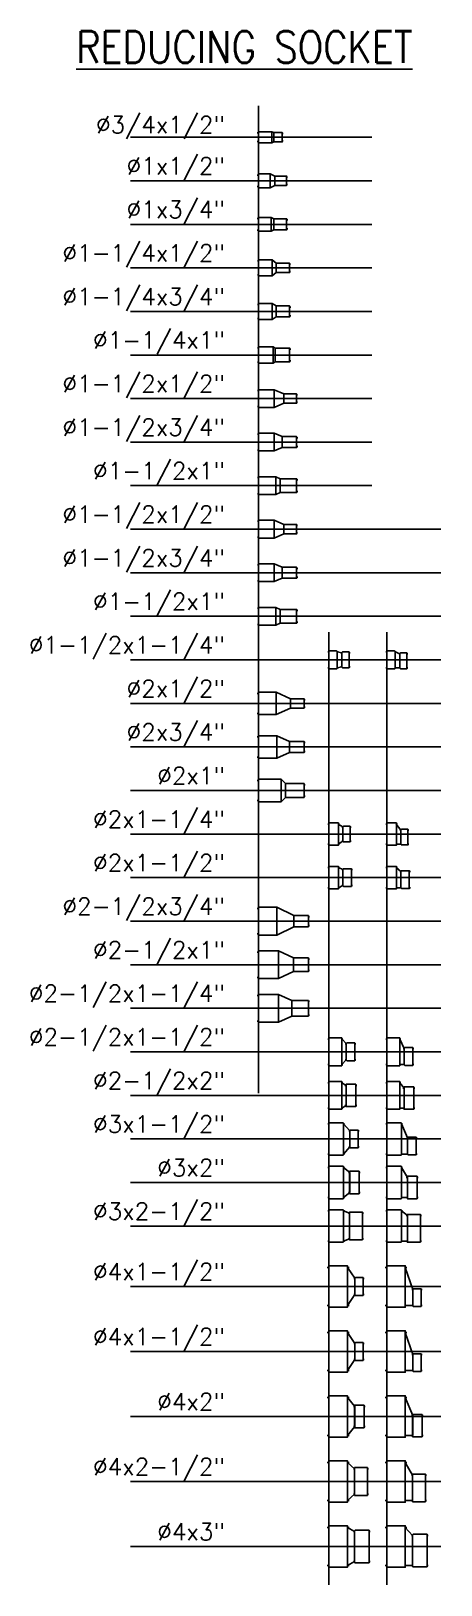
# Model space of a CAD drawing. Header units: inches. Extents: x 71 to 14885, y 6 to 9627.
# Drawn here: x 11893 to 13116, y 4740 to 9376 of the extents above; entities that cross this region are included whole.
import ezdxf
from ezdxf.enums import TextEntityAlignment as Align

# ---------------------------------------------------------------- set-up
doc = ezdxf.new("R2010")
doc.units = ezdxf.units.IN
doc.header["$MEASUREMENT"] = 0
doc.layers.add('PVC', color=3, linetype='Continuous')
doc.layers.add('TEXT', color=2, linetype='Continuous')
doc.styles.add('ROMANS', font='romans', dxfattribs={"width": 0.85, "height": 95})

# ---------------------------------------------------------------- blocks, each defined once
blk = doc.blocks.new('P3412')
for p, q in [((0, 13), (-3.5, 13)), ((71, 11), (74, 11)), ((0, -13), (-3.5, -13)), ((71, -11), (74, -11))]:
    blk.add_line(p, q)
at = {"color": 9}
for p, q in [((40, 16.5), (40, -16.5)), ((46, 14), (46, -14))]:
    blk.add_line(p, q, dxfattribs=at)
for points in [[(40, -16.5), (0, -16.5), (0, 16.5), (40, 16.5)], [(40, 16.5), (46, 14), (71, 14), (71, -14), (46, -14), (40, -16.5)]]:
    blk.add_lwpolyline(points)
blk = doc.blocks.new('P112')
for p, q in [((-3.5, 17), (0, 17)), ((48.5, 14), (35.5, 20.5)), ((84, 11), (87, 11)), ((-3.5, -17), (0, -17)), ((48.5, -14), (35.5, -20.5)), ((84, -11), (87, -11))]:
    blk.add_line(p, q)
at = {"color": 9}
for p, q in [((35.5, 20.5), (35.5, -20.5)), ((48.5, 14), (48.5, -14))]:
    blk.add_line(p, q, dxfattribs=at)
for points in [[(35.5, -20.5), (0, -20.5), (0, 20.5), (35.5, 20.5)], [(48.5, 14), (84, 14), (84, -14), (48.5, -14)]]:
    blk.add_lwpolyline(points)
blk = doc.blocks.new('P134')
for p, q in [((-3.5, 17), (0, 17)), ((38, 20.5), (46, 16.5)), ((84, 13), (87.5, 13)), ((-3.5, -17), (0, -17)), ((38, -20.5), (46, -16.5)), ((84, -13), (87.5, -13))]:
    blk.add_line(p, q)
at = {"color": 9}
for p, q in [((38, 20.5), (38, -20.5)), ((46, 16.5), (46, -16.5))]:
    blk.add_line(p, q, dxfattribs=at)
for points in [[(38, -20.5), (0, -20.5), (0, 20.5), (38, 20.5)], [(46, -16.5), (84, -16.5), (84, 16.5), (46, 16.5)]]:
    blk.add_lwpolyline(points)
blk = doc.blocks.new('P11412')
for p, q in [((-3, 21), (0, 21)), ((40.5, 24), (52.5, 14)), ((93, 11), (96, 11)), ((-3, -21), (0, -21)), ((40.5, -24), (52.5, -14)), ((93, -11), (96, -11))]:
    blk.add_line(p, q)
at = {"color": 9}
for p, q in [((40.5, 24), (40.5, -24)), ((52.5, 14), (52.5, -14))]:
    blk.add_line(p, q, dxfattribs=at)
for points in [[(0, -24), (0, 24), (40.5, 24)], [(52.5, 14), (93, 14), (93, -14), (52.5, -14)], [(40.5, -24), (0, -24)]]:
    blk.add_lwpolyline(points)
blk = doc.blocks.new('P11434')
for p, q in [((-3, 21), (0, 21)), ((40.5, 24), (52.5, 16.5)), ((93, 13), (96.5, 13)), ((-3, -21), (0, -21)), ((40.5, -24), (52.5, -16.5)), ((93, -13), (96.5, -13))]:
    blk.add_line(p, q)
at = {"color": 9}
for p, q in [((40.5, 24), (40.5, -24)), ((52.5, 16.5), (52.5, -16.5))]:
    blk.add_line(p, q, dxfattribs=at)
for points in [[(0, -24), (0, 24), (40.5, 24)], [(52.5, -16.5), (93, -16.5), (93, 16.5), (52.5, 16.5)], [(40.5, -24), (0, -24)]]:
    blk.add_lwpolyline(points)
blk = doc.blocks.new('P1141')
for p, q in [((-3, 21), (0, 21)), ((43.5, 24), (49.5, 20.5)), ((96.5, 17), (93, 17)), ((-3, -21), (0, -21)), ((43.5, -24), (49.5, -20.5)), ((96.5, -17), (93, -17))]:
    blk.add_line(p, q)
at = {"color": 9}
for p, q in [((43.5, 24), (43.5, -24)), ((49.5, 20.5), (49.5, -20.5))]:
    blk.add_line(p, q, dxfattribs=at)
for points in [[(0, -24), (0, 24), (43.5, 24)], [(49.5, -20.5), (93, -20.5), (93, 20.5), (49.5, 20.5)], [(43.5, -24), (0, -24)]]:
    blk.add_lwpolyline(points)
blk = doc.blocks.new('P11212')
for p, q in [((0, 24), (-3, 24)), ((76, 14), (47, 26.5)), ((114, 11), (117, 11)), ((0, -24), (-3, -24)), ((76, -14), (47, -26.5)), ((114, -11), (117, -11))]:
    blk.add_line(p, q)
at = {"color": 9}
for p, q in [((47, 26.5), (47, -26.5)), ((76, 14), (76, -14))]:
    blk.add_line(p, q, dxfattribs=at)
for points in [[(47, -26.5), (0, -26.5), (0, 26.5), (47, 26.5)], [(76, 14), (114, 14), (114, -14), (76, -14)]]:
    blk.add_lwpolyline(points)
blk = doc.blocks.new('P11234')
for p, q in [((0, 24), (-3, 24)), ((47, 26.5), (71, 16.5)), ((114, 13), (117.5, 13)), ((0, -24), (-3, -24)), ((47, -26.5), (71, -16.5)), ((114, -13), (117.5, -13))]:
    blk.add_line(p, q)
at = {"color": 9}
for p, q in [((47, 26.5), (47, -26.5)), ((71, 16.5), (71, -16.5))]:
    blk.add_line(p, q, dxfattribs=at)
for points in [[(47, -26.5), (0, -26.5), (0, 26.5), (47, 26.5)], [(71, -16.5), (114, -16.5), (114, 16.5), (71, 16.5)]]:
    blk.add_lwpolyline(points)
blk = doc.blocks.new('P1121')
for p, q in [((0, 24), (-3, 24)), ((52, 26.5), (65, 20.5)), ((117.5, 17), (114, 17)), ((0, -24), (-3, -24)), ((52, -26.5), (65, -20.5)), ((117.5, -17), (114, -17))]:
    blk.add_line(p, q)
at = {"color": 9}
for p, q in [((52, 26.5), (52, -26.5)), ((65, 20.5), (65, -20.5))]:
    blk.add_line(p, q, dxfattribs=at)
for points in [[(52, -26.5), (0, -26.5), (0, 26.5), (52, 26.5)], [(65, -20.5), (114, -20.5), (114, 20.5), (65, 20.5)]]:
    blk.add_lwpolyline(points)
blk = doc.blocks.new('PVC114')
for p, q in [((-21, 21), (-24, 21)), ((0, 21), (3, 21)), ((-21, -21), (-24, -21)), ((0, -21), (3, -21))]:
    blk.add_line(p, q)
blk.add_lwpolyline([(-21, 21.5), (-21, -21.5, 0.414214), (-19, -23.5), (0, -23.5), (0, 23.5), (-19, 23.5, 0.414214)], format="xyb", close=True)
blk = doc.blocks.new('PVC112')
for p, q in [((-25, 24), (-28, 24)), ((0, 24), (3, 24)), ((-25, -24), (-28, -24)), ((0, -24), (3, -24))]:
    blk.add_line(p, q)
blk.add_lwpolyline([(-25, 24.5), (-25, -24.5, 0.414214), (-23, -26.5), (0, -26.5), (0, 26.5), (-23, 26.5, 0.414214)], format="xyb", close=True)
blk = doc.blocks.new('PR1214P')
for p, q in [((25, 24), (39, 21)), ((25, -24), (39, -21))]:
    blk.add_line(p, q)
at = {"rotation": 180}
blk.add_blockref('PVC112', (0, 0), dxfattribs=at)
blk.add_blockref('PVC114', (60, 0))
blk = doc.blocks.new('P112114P')
blk.add_blockref('PR1214P', (0, 0))
blk = doc.blocks.new('P112114S')
blk.add_lwpolyline([(25, 24), (39, 18), (39, -24), (25, -24)])
at = {"rotation": 180}
blk.add_blockref('PVC112', (0, 0), dxfattribs=at)
blk.add_blockref('PVC114', (60, -3))
blk = doc.blocks.new('P212')
for p, q in [((0, 30), (-3.5, 30)), ((53, 33.5), (96, 14)), ((136, 11), (139, 11)), ((0, -30), (-3.5, -30)), ((53, -33.5), (96, -14)), ((136, -11), (139, -11))]:
    blk.add_line(p, q)
at = {"color": 9}
for p, q in [((53, 33.5), (53, -33.5)), ((96, 14), (96, -14))]:
    blk.add_line(p, q, dxfattribs=at)
for points in [[(53, 33.5), (0, 33.5), (0, -33.5), (53, -33.5)], [(96, 14), (136, 14), (136, -14), (96, -14)]]:
    blk.add_lwpolyline(points)
blk = doc.blocks.new('P234')
for p, q in [((0, 30), (-3.5, 30)), ((55, 33.5), (93, 16.5)), ((136, 13), (139.5, 13)), ((0, -30), (-3.5, -30)), ((55, -33.5), (93, -16.5)), ((136, -13), (139.5, -13))]:
    blk.add_line(p, q)
at = {"color": 9}
for p, q in [((55, 33.5), (55, -33.5)), ((93, 16.5), (93, -16.5))]:
    blk.add_line(p, q, dxfattribs=at)
for points in [[(55, 33.5), (0, 33.5), (0, -33.5), (55, -33.5)], [(93, -16.5), (136, -16.5), (136, 16.5), (93, 16.5)]]:
    blk.add_lwpolyline(points)
blk = doc.blocks.new('P21')
for p, q in [((0, 30), (-3.5, 30)), ((81, 20.5), (68, 33.5)), ((139.5, 17), (136, 17)), ((0, -30), (-3.5, -30)), ((68, -33.5), (81, -20.5)), ((139.5, -17), (136, -17))]:
    blk.add_line(p, q)
at = {"color": 9}
for p, q in [((68, 33.5), (68, -33.5)), ((81, 20.5), (81, -20.5))]:
    blk.add_line(p, q, dxfattribs=at)
for points in [[(68, 33.5), (0, 33.5), (0, -33.5), (68, -33.5)], [(81, -20.5), (136, -20.5), (136, 20.5), (81, 20.5)]]:
    blk.add_lwpolyline(points)
blk = doc.blocks.new('PVC2')
for p, q in [((-28.5, 30), (-32, 30)), ((0, 30), (3.5, 30)), ((-28.5, -30), (-32, -30)), ((0, -30), (3.5, -30))]:
    blk.add_line(p, q)
blk.add_lwpolyline([(0, 33.5), (0, -33.5), (-28.5, -33.5), (-28.5, 33.5)], close=True)
blk = doc.blocks.new('P2114P')
blk.add_lwpolyline([(28, 30), (42, 21.5), (42, -21), (28, -30)])
at = {"rotation": 180}
blk.add_blockref('PVC2', (0, 0), dxfattribs=at)
blk.add_blockref('PVC114', (63, 0))
blk = doc.blocks.new('P2114S')
blk.add_lwpolyline([(28, 30), (42, 12), (42, -30), (28, -30)])
at = {"rotation": 180}
blk.add_blockref('PVC2', (0, 0), dxfattribs=at)
blk.add_blockref('PVC114', (63, -9))
blk = doc.blocks.new('PR2112')
blk.add_lwpolyline([(28.5, -30), (42, -24), (42, 24), (28.5, 30)])
at = {"rotation": 180}
blk.add_blockref('PVC2', (0, 0), dxfattribs=at)
blk.add_blockref('PVC112', (67, 0))
blk = doc.blocks.new('P2112P')
blk.add_blockref('PR2112', (0, 0))
blk = doc.blocks.new('P2112S')
blk.add_lwpolyline([(28, 30), (42, 18), (42, -30), (28, -30)])
at = {"rotation": 180}
blk.add_blockref('PVC2', (0, 0), dxfattribs=at)
blk.add_blockref('PVC112', (67, -6))
blk = doc.blocks.new('P21234')
for p, q in [((0, 38), (-3.5, 38)), ((105.5, 16.5), (54.5, 41.5)), ((149, 13), (152.5, 13)), ((0, -38), (-3.5, -38)), ((54.5, -41.5), (105.5, -16.5)), ((149, -13), (152.5, -13))]:
    blk.add_line(p, q)
at = {"color": 9}
for p, q in [((54.5, 41.5), (54.5, -41.5)), ((105.5, 16.5), (105.5, -16.5))]:
    blk.add_line(p, q, dxfattribs=at)
for points in [[(54.5, 41.5), (0, 41.5), (0, -41.5), (54.5, -41.5)], [(105.5, -16.5), (149, -16.5), (149, 16.5), (105.5, 16.5)]]:
    blk.add_lwpolyline(points)
blk = doc.blocks.new('P2121')
for p, q in [((0, 38), (-3.5, 38)), ((59.5, 41.5), (104.5, 20.5)), ((152.5, 17), (149, 17)), ((0, -38), (-3.5, -38)), ((59.5, -41.5), (104.5, -20.5)), ((152.5, -17), (149, -17))]:
    blk.add_line(p, q)
at = {"color": 9}
for p, q in [((59.5, 41.5), (59.5, -41.5)), ((104.5, 20.5), (104.5, -20.5))]:
    blk.add_line(p, q, dxfattribs=at)
for points in [[(59.5, 41.5), (0, 41.5), (0, -41.5), (59.5, -41.5)], [(104.5, -20.5), (149, -20.5), (149, 20.5), (104.5, 20.5)]]:
    blk.add_lwpolyline(points)
blk = doc.blocks.new('P212114')
for p, q in [((0, 38), (-3.5, 38)), ((59.5, 41.5), (99.5, 23.5)), ((149, 23.5), (99.5, 23.5)), ((149, 23.5), (149, -23.5)), ((149, 21), (152, 21)), ((0, -38), (-3.5, -38)), ((59.5, -41.5), (99.5, -23.5)), ((149, -23.5), (99.5, -23.5)), ((149, -21), (152, -21))]:
    blk.add_line(p, q)
at = {"color": 9}
for p, q in [((59.5, 41.5), (59.5, -41.5)), ((99.5, 23.5), (99.5, -23.5))]:
    blk.add_line(p, q, dxfattribs=at)
blk.add_lwpolyline([(59.5, 41.5), (0, 41.5), (0, -41.5), (59.5, -41.5)])
blk = doc.blocks.new('PVC212')
for p, q in [((-38.5, 38), (-42, 38)), ((0, 38), (3.5, 38)), ((-38.5, -38), (-42, -38)), ((0, -38), (3.5, -38))]:
    blk.add_line(p, q)
blk.add_lwpolyline([(0, -41.5), (0, 41.5), (-38.5, 41.5), (-38.5, -41.5)], close=True)
blk = doc.blocks.new('P212112P')
blk.add_lwpolyline([(38.5, 39), (52, 24.5), (52, -24), (38.5, -38)])
at = {"rotation": 180}
blk.add_blockref('PVC212', (0, 0), dxfattribs=at)
blk.add_blockref('PVC112', (77, 0))
blk = doc.blocks.new('P212112S')
blk.add_lwpolyline([(38.5, 38), (52, 10), (52, -38), (38.5, -38)])
at = {"rotation": 180}
blk.add_blockref('PVC212', (0, 0), dxfattribs=at)
blk.add_blockref('PVC112', (77, -14))
blk = doc.blocks.new('P2122P')
blk.add_lwpolyline([(38.5, 38), (52, 30), (52, -30), (38.5, -38)])
at = {"rotation": 180}
blk.add_blockref('PVC212', (0, 0), dxfattribs=at)
blk.add_blockref('PVC2', (80, 0))
blk = doc.blocks.new('P2122S')
blk.add_lwpolyline([(38.5, 38), (52, 22), (52, -38), (38.5, -38)])
at = {"rotation": 180}
blk.add_blockref('PVC212', (0, 0), dxfattribs=at)
blk.add_blockref('PVC2', (80, -8))
blk = doc.blocks.new('PVC3')
for p, q in [((-43.5, 45), (-47, 45)), ((0, 45), (3.5, 45)), ((-43.5, -45), (-47, -45)), ((0, -45), (3.5, -45))]:
    blk.add_line(p, q)
blk.add_lwpolyline([(0, -48.5), (0, 48.5), (-41.5, 48.5, 0.414214), (-43.5, 46.5), (-43.5, -46.5, 0.414214), (-41.5, -48.5)], format="xyb", close=True)
blk = doc.blocks.new('P3112P')
blk.add_lwpolyline([(43.5, 45), (62, 24), (62, -24), (43.5, -45)])
at = {"rotation": 180}
blk.add_blockref('PVC3', (0, 0), dxfattribs=at)
blk.add_blockref('PVC112', (87, 0))
blk = doc.blocks.new('P3112S')
blk.add_lwpolyline([(43.5, 45), (62, 3), (62, -45), (43.5, -45)])
at = {"rotation": 180}
blk.add_blockref('PVC3', (0, 0), dxfattribs=at)
blk.add_blockref('PVC112', (87, -21))
blk = doc.blocks.new('P32P')
blk.add_lwpolyline([(43.5, 45), (62, 30), (62, -30), (43.5, -45)])
at = {"rotation": 180}
blk.add_blockref('PVC3', (0, 0), dxfattribs=at)
blk.add_blockref('PVC2', (90, 0))
blk = doc.blocks.new('P32S')
blk.add_lwpolyline([(43.5, 45), (62, 15), (62, -45), (43.5, -45)])
at = {"rotation": 180}
blk.add_blockref('PVC3', (0, 0), dxfattribs=at)
blk.add_blockref('PVC2', (90, -15))
blk = doc.blocks.new('P3212P')
blk.add_lwpolyline([(43.5, 45), (61.5, 38), (61.5, -38), (43.5, -45)])
at = {"rotation": 180}
blk.add_blockref('PVC3', (0, 0), dxfattribs=at)
blk.add_blockref('PVC212', (100, 0))
blk = doc.blocks.new('P3212S')
blk.add_lwpolyline([(43.5, 45), (61.5, 31), (61.5, -45), (43.5, -45)])
at = {"rotation": 180}
blk.add_blockref('PVC3', (0, 0), dxfattribs=at)
blk.add_blockref('PVC212', (100, -7))
blk = doc.blocks.new('PVC4')
for p, q in [((-55, 57), (-60, 57)), ((0, 57), (5, 57)), ((-55, -57), (-60, -57)), ((0, -57), (5, -57))]:
    blk.add_line(p, q)
blk.add_lwpolyline([(0, -62), (0, 62), (-55, 62), (-55, -62)], close=True)
blk = doc.blocks.new('P4112P')
blk.add_lwpolyline([(55, 57), (77, 24.5), (77, -24), (55, -57)])
at = {"rotation": 180}
blk.add_blockref('PVC4', (0, 0), dxfattribs=at)
blk.add_blockref('PVC112', (102, 0))
blk = doc.blocks.new('P4112S')
blk.add_lwpolyline([(55, 57), (77, -8.5), (77, -57), (55, -57)])
at = {"rotation": 180}
blk.add_blockref('PVC4', (0, 0), dxfattribs=at)
blk.add_blockref('PVC112', (102, -33))
blk = doc.blocks.new('P42P')
blk.add_lwpolyline([(55, 57), (77, 30), (77, -30), (55, -57)])
at = {"rotation": 180}
blk.add_blockref('PVC4', (0, 0), dxfattribs=at)
blk.add_blockref('PVC2', (105, 0))
blk = doc.blocks.new('P42S')
blk.add_lwpolyline([(55, 57), (77, 3), (77, -57), (55, -57)])
at = {"rotation": 180}
blk.add_blockref('PVC4', (0, 0), dxfattribs=at)
blk.add_blockref('PVC2', (105, -27))
blk = doc.blocks.new('P4212P')
blk.add_lwpolyline([(55, 57), (76.5, 38), (76.5, -38), (55, -57)])
at = {"rotation": 180}
blk.add_blockref('PVC4', (0, 0), dxfattribs=at)
blk.add_blockref('PVC212', (115, 0))
blk = doc.blocks.new('P4212S')
blk.add_lwpolyline([(55, 57), (76.5, 19), (76.5, -57), (55, -57)])
at = {"rotation": 180}
blk.add_blockref('PVC4', (0, 0), dxfattribs=at)
blk.add_blockref('PVC212', (115, -19))
blk = doc.blocks.new('PR43')
blk.add_lwpolyline([(55, -57), (76.5, -45), (76.5, 45), (55, 57), (55, -57)])
at = {"rotation": 180}
blk.add_blockref('PVC4', (0, 0), dxfattribs=at)
blk.add_blockref('PVC3', (120, 0))
blk = doc.blocks.new('P43P')
blk.add_blockref('PR43', (0, 0))
blk = doc.blocks.new('P43S')
blk.add_lwpolyline([(55, 57), (76.5, 33), (76.5, -57), (55, -57)])
at = {"rotation": 180}
blk.add_blockref('PVC4', (0, 0), dxfattribs=at)
blk.add_blockref('PVC3', (120, -12))

msp = doc.modelspace()

# ---------------------------------------------------------------- linework, layer by layer
at = {"color": 8}
for p, q in [((12571.7, 9152.8), (12571.7, 6206.8)), ((12571.7, 6206.8), (12571.7, 9152.8)), ((12190.1, 9058.9), (12910.3, 9058.9)), ((12190.1, 8928.9), (12910.3, 8928.9)), ((12190.1, 8799), (12910.3, 8799)), ((12190.1, 8669.1), (12910.3, 8669.1)), ((12190.1, 8539.2), (12910.3, 8539.2)), ((12190.1, 8409.2), (12910.3, 8409.2)), ((12190.1, 8279.3), (12910.3, 8279.3)), ((12190.1, 8149.4), (12910.3, 8149.4)), ((12190.1, 8019.5), (12910.3, 8019.5)), ((12190.1, 7889.6), (13116.3, 7889.6)), ((12190.1, 7759.6), (13116.3, 7759.6)), ((12190.1, 7629.7), (13116.3, 7629.7)), ((12782, 7582.4), (12782, 4740.2)), ((12955, 7582.4), (12955, 4740.2)), ((12190.1, 7499.8), (13116.3, 7499.8)), ((12190.1, 7369.9), (13116.3, 7369.9)), ((12190.1, 7239.9), (13116.3, 7239.9)), ((12190.1, 7110), (13116.3, 7110)), ((12190.1, 6980.1), (13116.3, 6980.1)), ((12190.1, 6850.2), (13116.3, 6850.2)), ((12190.1, 6720.2), (13116.3, 6720.2)), ((12190.1, 6590.3), (13116.3, 6590.3)), ((12190.1, 6460.4), (13116.3, 6460.4)), ((12190.1, 6330.5), (13116.3, 6330.5)), ((12190.1, 6200.5), (13116.3, 6200.5)), ((12190.1, 6070.6), (13116.3, 6070.6)), ((12190.1, 5940.7), (13116.3, 5940.7)), ((12190.1, 5810.8), (13116.3, 5810.8)), ((12190.1, 5630.4), (13116.3, 5630.4)), ((12190.1, 5436.4), (13116.3, 5436.4)), ((12190.1, 5242.5), (13116.3, 5242.5)), ((12190.1, 5048.6), (13116.3, 5048.6)), ((12190.1, 4854.7), (13116.3, 4854.7))]:
    msp.add_line(p, q, dxfattribs=at)

# ---------------------------------------------------------------- block references
at = {"layer": 'PVC'}
for name, p in [('P3412', (12571.7, 9058.9)), ('P112', (12571.7, 8928.9)), ('P134', (12571.7, 8799)), ('P11412', (12571.7, 8669.1)), ('P11434', (12571.7, 8539.2)), ('P1141', (12571.7, 8409.2)), ('P11212', (12571.7, 8279.3)), ('P11234', (12571.7, 8149.4)), ('P1121', (12571.7, 8019.5)), ('P11212', (12571.7, 7889.6)), ('P11234', (12571.7, 7759.6)), ('P1121', (12571.7, 7629.7)), ('P112114P', (12782, 7499.8)), ('P112114S', (12955, 7499.8)), ('P212', (12571.7, 7369.9)), ('P234', (12571.7, 7239.9)), ('P21', (12571.7, 7110)), ('P2114P', (12782, 6980.1)), ('P2114S', (12955, 6980.1)), ('P2112P', (12782, 6850.2)), ('P2112S', (12955, 6850.2)), ('P21234', (12571.7, 6720.2)), ('P2121', (12571.7, 6590.3)), ('P212114', (12571.7, 6460.4)), ('P212112P', (12782, 6330.5)), ('P212112S', (12955, 6330.5)), ('P2122P', (12782, 6200.5)), ('P2122S', (12955, 6200.5)), ('P3112P', (12782, 6070.6)), ('P3112S', (12955, 6070.6)), ('P32P', (12782, 5940.7)), ('P32S', (12955, 5940.7)), ('P3212P', (12782, 5810.8)), ('P3212S', (12955, 5810.8)), ('P4112P', (12782, 5630.4)), ('P4112S', (12955, 5630.4)), ('P4112P', (12782, 5436.4)), ('P4112S', (12955, 5436.4)), ('P42P', (12782, 5242.5)), ('P42S', (12955, 5242.5)), ('P4212P', (12782, 5048.6)), ('P4212S', (12955, 5048.6)), ('P43P', (12782, 4854.7)), ('P43S', (12955, 4854.7))]:
    msp.add_blockref(name, p, dxfattribs=at)

# ---------------------------------------------------------------- texts
at = {"layer": 'TEXT', "style": 'ROMANS', "width": 0.85}
msp.add_text('%%UREDUCING SOCKET', height=95, dxfattribs=at).set_placement((12027.9, 9280.5))
at = {"layer": 'TEXT', "color": 3, "style": 'ROMANS'}
for s, p in [('%%C3/4x1/2"', (12472.3, 9070.7)), ('%%C1x1/2"', (12472.3, 8947.9)), ('%%C1x3/4"', (12472.3, 8817.9)), ('%%C1-1/4x1/2"', (12472.3, 8688)), ('%%C1-1/4x3/4"', (12472.3, 8558.1)), ('%%C1-1/4x1"', (12472.3, 8428.2)), ('%%C1-1/2x1/2"', (12472.3, 8298.3)), ('%%C1-1/2x3/4"', (12472.3, 8168.3)), ('%%C1-1/2x1"', (12472.3, 8038.4)), ('%%C1-1/2x1/2"', (12472.3, 7908.5)), ('%%C1-1/2x3/4"', (12472.3, 7778.6)), ('%%C1-1/2x1"', (12472.3, 7648.6)), ('%%C1-1/2x1-1/4"', (12472.3, 7518.7)), ('%%C2x1/2"', (12472.3, 7388.8)), ('%%C2x3/4"', (12472.3, 7258.9)), ('%%C2x1"', (12472.3, 7128.9)), ('%%C2x1-1/4"', (12472.3, 6999)), ('%%C2x1-1/2"', (12472.3, 6869.1)), ('%%C2-1/2x3/4"', (12472.3, 6739.2)), ('%%C2-1/2x1"', (12472.3, 6609.2)), ('%%C2-1/2x1-1/4"', (12472.3, 6479.3)), ('%%C2-1/2x1-1/2"', (12472.3, 6349.4)), ('%%C2-1/2x2"', (12472.3, 6219.5)), ('%%C3x1-1/2"', (12472.3, 6089.6)), ('%%C3x2"', (12472.3, 5959.6)), ('%%C3x2-1/2"', (12472.3, 5829.7)), ('%%C4x1-1/2"', (12472.3, 5649.3)), ('%%C4x1-1/2"', (12472.3, 5455.4)), ('%%C4x2"', (12472.3, 5261.5)), ('%%C4x2-1/2"', (12472.3, 5067.5)), ('%%C4x3"', (12472.3, 4873.6))]:
    msp.add_text(s, height=50.8, dxfattribs=at).set_placement(p, align=Align.RIGHT)

doc.saveas('drawing.dxf')
